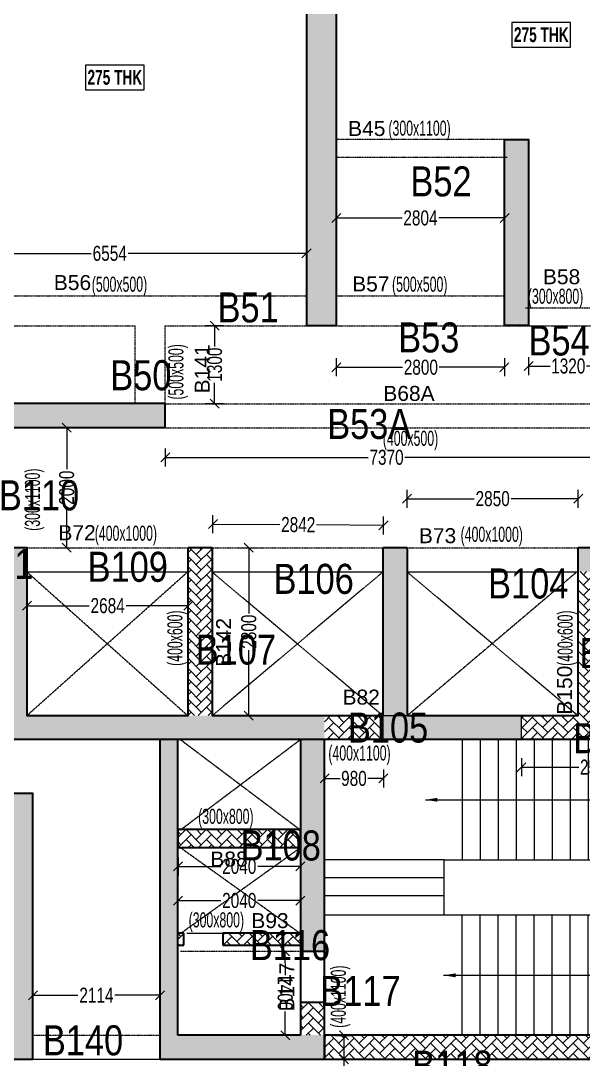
# Model space of a CAD drawing. Header units: millimetres. Extents: x 1 to 75736, y 43 to 63537.
# Drawn here: x 19657 to 29025, y 14550 to 31854 of the extents above; entities that cross this region are included whole.
import ezdxf
from ezdxf.enums import TextEntityAlignment as Align

# ---------------------------------------------------------------- set-up
doc = ezdxf.new("R2010")
doc.units = ezdxf.units.MM
doc.linetypes.add('HIDDEN', pattern=[0.375, 0.25, -0.125])
for name, color, linetype, lineweight in [('A-ANNO-DIMS', 8, 'Continuous', 15), ('A-DETL-MISC', 35, 'Continuous', 15), ('A-FLOR-IDEN', 11, 'Continuous', 9), ('A-HIDD-ABVE', 8, 'HIDDEN', 20), ('S-BEAM', 7, 'Continuous', 18), ('S-BEAM-IDEN', 2, 'Continuous', 9), ('S-COL HATCH', 9, 'Continuous', 0), ('S-COLS', 5, 'Continuous', 35)]:
    doc.layers.add(name, color=color, linetype=linetype, lineweight=lineweight)
for name, color, linetype in [('Abhinav working', 6, 'Continuous'), ('Beam Nos', 7, 'Continuous'), ('changes', 7, 'Continuous'), ('S-CUTOUT', 1, 'Continuous')]:
    doc.layers.add(name, color=color, linetype=linetype)
doc.styles.add('Dim.s & Anno.(Misc.)', font='ARIALN.TTF')
doc.styles.add('SC-BBS1', font='SansSerif')
doc.styles.add('SOBHA', font='swisscl.ttf')
doc.styles.add('Swis721 LtCn BT', font='swisscl.ttf', dxfattribs={"width": 0.9, "height": 233.355162})
doc.styles.add('Swis721 LtCn BT_B', font='', dxfattribs={"width": 0.9, "height": 246.918336})
doc.styles.get('Swis721 LtCn BT_B').set_extended_font_data('Swis721 LtCn BT', bold=True)
doc.dimstyles.new('A-GFC-100', dxfattribs={"dimscale": 100, "dimtxt": 1.75, "dimasz": 1.5, "dimexe": 1.5, "dimexo": 0, "dimgap": 1, "dimtad": 1, "dimdsep": 46, "dimtxsty": 'Dim.s & Anno.(Misc.)', "dimblk": 'ARCHTICK', "dimcen": 0, "dimdle": 1.5, "dimclrd": 256, "dimclre": 8, "dimclrt": 6, "dimazin": 2, "dimtfac": 1, "dimtix": 1, "dimtmove": 2, "dimatfit": 3, "dimfxl": 1, "dimtolj": 1, "dimlwd": -1, "dimlwe": 9, "dimarcsym": 0})
doc.dimstyles.new('S-100', dxfattribs={"dimscale": 100, "dimtxt": 2.5, "dimasz": 1.5, "dimexe": 1.5, "dimexo": 1.5, "dimgap": 0.1, "dimtad": 0, "dimdec": 0, "dimrnd": 0.0005, "dimzin": 0, "dimdsep": 46, "dimtxsty": 'SOBHA', "dimblk": 'OBLIQUE', "dimcen": 0.09, "dimclrd": 8, "dimclre": 8, "dimclrt": 6, "dimadec": 0, "dimazin": 0, "dimtfac": 1, "dimtdec": 0, "dimtofl": 0, "dimtmove": 0, "dimatfit": 3, "dimfxl": 1.5, "dimfxlon": 1, "dimtolj": 1, "dimtzin": 0, "dimlwd": -1, "dimlwe": -1, "dimarcsym": 0})
pattern_1 = [(45, (-31802317.5, 20729084.55), (0, 169.7056275), [360, -120]), (135, (-31802232.65, 20729169.4), (1e-14, 169.7056275), [360, -120])]

# ---------------------------------------------------------------- blocks, each defined once
blk = doc.blocks.new('_ARCHTICK')
at = {"color": 0, "linetype": 'ByBlock', "const_width": 0.15}
blk.add_lwpolyline([(-0.5, -0.5), (0.5, 0.5)], dxfattribs=at)
blk = doc.blocks.new('A$C89844c14')
at = {"layer": 'S-COL HATCH', "transparency": 33554687}
h = blk.add_hatch(dxfattribs=at)
h.set_pattern_fill('ANSI31', color=256, scale=500)
h.set_pattern_definition([(45, (-31243118.95, 21573255.045), (-44.19417382, 44.19417382), [])])
edge = h.paths.add_edge_path()
edge.add_line((-12641, -10574), (46763, -10574))
edge.add_line((46763, -10574), (50159, -10424))
edge.add_line((50159, -10424), (50159, 18363))
edge.add_arc((65987, 101152), 84288, 235.33184, 259.17631, ccw=False)
edge.add_arc((-8443, 269), 41200, 49.9962, 101.0852)
edge.add_line((-16364, 40700), (-15224, 21151))
edge.add_line((-15224, 21151), (-12641, 21151))
edge.add_line((-12641, 21151), (-12641, -10574))
edge = h.paths.add_edge_path(flags=16)
edge.add_line((-12291, -10224), (46756, -10224))
edge.add_line((46756, -10224), (49809, -10089))
edge.add_line((49809, -10089), (49809, 18075))
edge.add_arc((65987, 101152), 84638, 235.32076, 258.98032, ccw=False)
edge.add_arc((-8443, 269), 40850, 49.9733, 100.6568)
edge.add_line((-15997, 40415), (-14893, 21501))
edge.add_line((-14893, 21501), (-12291, 21501))
edge.add_line((-12291, 21501), (-12291, -10224))
blk = doc.blocks.new('A$C0bd9de3c')
at = {"layer": 'S-COL HATCH', "transparency": 33554687}
h = blk.add_hatch(color=256, dxfattribs=at)
h.dxf.hatch_style = 1
h.paths.add_polyline_path([(-2446, 5200), (-2446, 4800), (2304, 4800), (2304, 5200)])
h.paths.add_polyline_path([(-2446, 5200), (-1896, 5200), (-1896, 16200), (-2446, 16200)])
h = blk.add_hatch(color=256, dxfattribs=at)
h.dxf.hatch_style = 1
h.paths.add_polyline_path([(4654, 6500), (5154, 6500), (5154, 16200), (4654, 16200)])
h = blk.add_hatch(color=256, dxfattribs=at)
h.dxf.hatch_style = 1
h.paths.add_polyline_path([(8354, 9600), (7954, 9600), (7954, 6500), (8354, 6500)])
h = blk.add_hatch(color=256, dxfattribs=at)
h.dxf.hatch_style = 1
h.paths.add_polyline_path([(4954, -400), (4954, 0), (0, 0), (0, 2800), (-400, 2800), (-400, -400)])
at = {"layer": 'S-COL HATCH'}
h = blk.add_hatch(dxfattribs=at)
h.set_pattern_fill('AR-HBONE', color=256, scale=30)
h.set_pattern_definition(pattern_1)
h.paths.add_polyline_path([(2684, 0), (3084, 0), (3084, 2800), (2684, 2800)])
at = {"layer": 'S-COL HATCH', "transparency": 33554687}
h = blk.add_hatch(color=256, dxfattribs=at)
h.dxf.hatch_style = 1
h.paths.add_polyline_path([(5934, 2800), (6334, 2800), (6334, 0), (5934, 0)])
h = blk.add_hatch(color=256, dxfattribs=at)
h.dxf.hatch_style = 1
h.paths.add_polyline_path([(9184, 2800), (12954, 2800), (12954, 2400), (9184, 2400)])
at = {"layer": 'S-COL HATCH'}
h = blk.add_hatch(dxfattribs=at)
h.set_pattern_fill('AR-HBONE', color=256, scale=30)
h.set_pattern_definition(pattern_1)
h.paths.add_polyline_path([(10454, 2400), (10754, 2400), (10754, 1300), (12554, 1300), (12554, 1625), (12854, 1625), (12854, 922), (12554, 922), (12554, 1000), (10754, 1000), (10754, -100), (12554, -100), (12554, -23), (12854, -23), (12854, -400), (8234, -400), (8234, 0), (10454, 0)])
h = blk.add_hatch(dxfattribs=at)
h.set_pattern_fill('AR-HBONE', color=256, scale=30)
h.set_pattern_definition(pattern_1)
h.paths.add_polyline_path([(9184, 0), (9584, 0), (9584, 2400), (9184, 2400)])
h = blk.add_hatch(dxfattribs=at)
h.set_pattern_fill('AR-HBONE', color=256, scale=30)
h.set_pattern_definition(pattern_1)
h.paths.add_polyline_path([(5934, 0), (4954, 0), (4954, -400), (5934, -400)])
at = {"layer": 'S-COL HATCH', "transparency": 33554687}
h = blk.add_hatch(color=256, dxfattribs=at)
h.dxf.hatch_style = 1
h.paths.add_polyline_path([(5934, 0), (8234, 0), (8234, -400), (5934, -400)])
h = blk.add_hatch(color=256, dxfattribs=at)
h.dxf.hatch_style = 1
h.paths.add_polyline_path([(2514, -400), (2214, -400), (2214, -5725), (2514, -5725), (4954, -5725), (4954, -5325), (2514, -5325), (2514, -3625), (2514, -3625), (2514, -3625)])
h = blk.add_hatch(color=256, dxfattribs=at)
h.dxf.hatch_style = 1
h.paths.add_polyline_path([(4954, -400), (4554, -400), (4554, -400), (4554, -1900), (4554, -1900), (4554, -2200), (4554, -3925), (4954, -3925)])
h = blk.add_hatch(color=256, dxfattribs=at)
h.dxf.hatch_style = 1
h.paths.add_polyline_path([(100, -1300), (-3304, -1300), (-3304, -1700), (-300, -1700), (-300, -5725), (100, -5725)])
at = {"layer": 'S-COL HATCH'}
h = blk.add_hatch(dxfattribs=at)
h.set_pattern_fill('AR-HBONE', color=256, scale=30)
h.set_pattern_definition(pattern_1)
h.paths.add_polyline_path([(2514, -1900), (2514, -2200), (4554, -2200), (4554, -1900)])
h = blk.add_hatch(dxfattribs=at)
h.set_pattern_fill('AR-HBONE', color=256, scale=30)
h.set_pattern_definition(pattern_1)
h.paths.add_polyline_path([(2614, -3625), (2514, -3625), (2514, -3825), (2614, -3825)])
h = blk.add_hatch(dxfattribs=at)
h.set_pattern_fill('AR-HBONE', color=256, scale=30)
h.set_pattern_definition(pattern_1)
h.paths.add_polyline_path([(3264, -3625), (3264, -3825), (4554, -3825), (4554, -3625)])
h = blk.add_hatch(dxfattribs=at)
h.set_pattern_fill('AR-HBONE', color=256, scale=30)
h.set_pattern_definition(pattern_1)
h.paths.add_polyline_path([(4954, -4775), (4554, -4775), (4554, -5325), (4954, -5325)])
h = blk.add_hatch(dxfattribs=at)
h.set_pattern_fill('AR-HBONE', color=256, scale=30)
h.set_pattern_definition(pattern_1)
h.paths.add_polyline_path([(4954, -5325), (12554, -5325), (12554, -5725), (4954, -5725)])
at = {"layer": 'changes'}
blk.add_lwpolyline([(5934, 0), (8234, 0), (8234, -400), (5934, -400)], close=True, dxfattribs=at)
at = {"layer": 'S-COLS'}
for p, q in [((4554, -3925), (4954, -3925)), ((4554, -4775), (4954, -4775)), ((-300, -5725), (100, -5725))]:
    blk.add_line(p, q, dxfattribs=at)
at = {"layer": 'S-COLS', "elevation": 0}
for points in [[(4654, 6500), (5154, 6500), (5154, 16200), (4654, 16200)], [(7954, 9600), (8354, 9600), (8354, 6500), (7954, 6500)], [(2304, 5200), (-2446, 5200), (-2446, 4800), (2304, 4800)]]:
    blk.add_lwpolyline(points, close=True, dxfattribs=at)
at = {"layer": 'S-COLS'}
for points in [[(9184, 2800), (12954, 2800)], [(10754, -400), (-400, -400)], [(-400, 2800), (0, 2800), (0, 0), (2684, 0), (2684, 2800)], [(2684, 2800), (3084, 2800)], [(3084, 2800), (3084, 0), (5934, 0), (5934, 2800)], [(5934, 2800), (6334, 2800)], [(6334, 2800), (6334, 0), (9184, 0), (9184, 2800)], [(2214, -400), (2214, -5725), (2514, -5725)], [(2514, -5325), (2514, -400)], [(4554, -400), (4554, -5325)], [(4554, -5725), (4954, -5725), (4954, -400)], [(100, -5725), (100, -1300), (-3304, -1300)], [(2614, -3625), (2514, -3625)], [(2614, -3825), (2614, -3625)], [(3264, -3625), (3264, -3825)], [(4554, -3625), (3264, -3625)], [(2514, -3825), (2614, -3825)], [(3264, -3825), (4554, -3825)], [(4554, -5325), (2514, -5325)], [(12554, -5325), (4954, -5325), (4954, -5725), (15254, -5725)], [(2514, -5725), (4554, -5725)]]:
    blk.add_lwpolyline(points, dxfattribs=at)
blk.add_lwpolyline([(4554, -1900), (2514, -1900), (2514, -2200), (4554, -2200)], close=True, dxfattribs=at)
blk = doc.blocks.new('_OBLIQUE')
at = {"color": 0, "linetype": 'ByBlock'}
blk.add_line((-0.5, -0.5), (0.5, 0.5), dxfattribs=at)
blk = doc.blocks.new('*D256')
at = {"layer": 'changes', "color": 8, "transparency": 16777216}
for p, q in [((22735, 26774), (23035, 26774)), ((22885, 26774), (22885, 26427)), ((22885, 25474), (22885, 25820)), ((22735, 25474), (23035, 25474))]:
    blk.add_line(p, q, dxfattribs=at)
at = {"layer": 'Defpoints', "color": 0, "transparency": 16777216}
for p in [(21562, 26774), (21562, 25474), (22885, 25474)]:
    blk.add_point(p, dxfattribs=at)
at = {"layer": 'changes', "color": 8, "transparency": 16777216, "xscale": 150, "yscale": 150, "zscale": 150}
for p, rotation in [((22885, 26774), 90), ((22885, 25474), 270)]:
    blk.add_blockref('_OBLIQUE', p, dxfattribs=dict(at, rotation=rotation))
at = {"layer": 'changes', "color": 6, "transparency": 16777216, "insert": (22885, 26124), "char_height": 250, "attachment_point": 5, "rotation": 90, "style": 'SOBHA'}
blk.add_mtext('\\A1;1300', dxfattribs=at)
blk = doc.blocks.new('*D257')
at = {"layer": 'changes', "color": 8, "transparency": 16777216}
for p, q in [((17862, 27828), (17862, 28128)), ((24416, 27828), (24416, 28128)), ((17862, 27978), (20831, 27978)), ((24416, 27978), (21448, 27978))]:
    blk.add_line(p, q, dxfattribs=at)
at = {"layer": 'Defpoints', "color": 0, "transparency": 16777216}
for p in [(24416, 27978), (17862, 26774), (24416, 26774)]:
    blk.add_point(p, dxfattribs=at)
at = {"layer": 'changes', "color": 8, "transparency": 16777216, "xscale": 150, "yscale": 150, "zscale": 150}
for p, rotation in [((17862, 27978), 180.0000824434961), ((24416, 27978), 8.2443496093e-05)]:
    blk.add_blockref('_OBLIQUE', p, dxfattribs=dict(at, rotation=rotation))
at = {"layer": 'changes', "color": 6, "transparency": 16777216, "insert": (21139, 27978), "char_height": 250, "attachment_point": 5, "rotation": 0.0001, "style": 'SOBHA'}
blk.add_mtext('\\A1;6554', dxfattribs=at)
blk = doc.blocks.new('*D258')
at = {"layer": 'changes', "color": 8, "transparency": 16777216}
for p, q in [((24912, 28718), (24912, 28418)), ((24912, 28568), (26007, 28568)), ((27716, 28568), (26622, 28568)), ((27716, 28718), (27716, 28418))]:
    blk.add_line(p, q, dxfattribs=at)
at = {"layer": 'Defpoints', "color": 0, "transparency": 16777216}
for p in [(24912, 29374), (27716, 29374), (24912, 28568)]:
    blk.add_point(p, dxfattribs=at)
at = {"layer": 'changes', "color": 8, "transparency": 16777216, "xscale": 150, "yscale": 150, "zscale": 150, "rotation": 180}
blk.add_blockref('_OBLIQUE', (24912, 28568), dxfattribs=at)
at = {"layer": 'changes', "color": 8, "transparency": 16777216, "xscale": 150, "yscale": 150, "zscale": 150}
blk.add_blockref('_OBLIQUE', (27716, 28568), dxfattribs=at)
at = {"layer": 'changes', "color": 6, "transparency": 16777216, "insert": (26314, 28568), "char_height": 250, "attachment_point": 5, "style": 'SOBHA'}
blk.add_mtext('\\A1;2804', dxfattribs=at)
blk = doc.blocks.new('*D259')
at = {"layer": 'changes', "color": 8, "transparency": 16777216}
for p, q in [((24912, 26230), (24912, 25930)), ((27712, 26230), (27712, 25930)), ((24912, 26080), (26014, 26080)), ((27712, 26080), (26627, 26080))]:
    blk.add_line(p, q, dxfattribs=at)
at = {"layer": 'Defpoints', "color": 0, "transparency": 16777216}
for p in [(24912, 27274), (27712, 27274), (27712, 26080)]:
    blk.add_point(p, dxfattribs=at)
at = {"layer": 'changes', "color": 8, "transparency": 16777216, "xscale": 150, "yscale": 150, "zscale": 150, "rotation": 180}
blk.add_blockref('_OBLIQUE', (24912, 26080), dxfattribs=at)
at = {"layer": 'changes', "color": 8, "transparency": 16777216, "xscale": 150, "yscale": 150, "zscale": 150}
blk.add_blockref('_OBLIQUE', (27712, 26080), dxfattribs=at)
at = {"layer": 'changes', "color": 6, "transparency": 16777216, "insert": (26321, 26080), "char_height": 250, "attachment_point": 5, "style": 'SOBHA'}
blk.add_mtext('\\A1;2800', dxfattribs=at)
blk = doc.blocks.new('*D260')
at = {"layer": 'changes', "color": 8, "transparency": 16777216}
for p, q in [((28116, 26250), (28116, 25950)), ((29436, 26250), (29436, 25950)), ((28116, 26100), (28472, 26100)), ((29436, 26100), (29080, 26100))]:
    blk.add_line(p, q, dxfattribs=at)
at = {"layer": 'Defpoints', "color": 0, "transparency": 16777216}
for p in [(28116, 26774), (29436, 26774), (29436, 26100)]:
    blk.add_point(p, dxfattribs=at)
at = {"layer": 'changes', "color": 8, "transparency": 16777216, "xscale": 150, "yscale": 150, "zscale": 150}
for p, rotation in [((28116, 26100), 179.9996264433558), ((29436, 26100), 359.9996264433559)]:
    blk.add_blockref('_OBLIQUE', p, dxfattribs=dict(at, rotation=rotation))
at = {"layer": 'changes', "color": 6, "transparency": 16777216, "insert": (28776, 26100), "char_height": 250, "attachment_point": 5, "rotation": 359.9996, "style": 'SOBHA'}
blk.add_mtext('\\A1;1320', dxfattribs=at)
blk = doc.blocks.new('*D312')
at = {"layer": 'changes', "color": 8, "transparency": 16777216}
for p, q in [((27996, 19566), (27996, 19266)), ((30516, 19566), (30516, 19266)), ((27996, 19416), (28950, 19416)), ((30516, 19416), (29563, 19416))]:
    blk.add_line(p, q, dxfattribs=at)
at = {"layer": 'Defpoints', "color": 0, "transparency": 16777216}
for p in [(27996, 19874), (30516, 19874), (30516, 19416)]:
    blk.add_point(p, dxfattribs=at)
at = {"layer": 'changes', "color": 8, "transparency": 16777216, "xscale": 150, "yscale": 150, "zscale": 150, "rotation": 180}
blk.add_blockref('_OBLIQUE', (27996, 19416), dxfattribs=at)
at = {"layer": 'changes', "color": 8, "transparency": 16777216, "xscale": 150, "yscale": 150, "zscale": 150}
blk.add_blockref('_OBLIQUE', (30516, 19416), dxfattribs=at)
at = {"layer": 'changes', "color": 6, "transparency": 16777216, "insert": (29256, 19416), "char_height": 250, "attachment_point": 5, "style": 'SOBHA'}
blk.add_mtext('\\A1;2520', dxfattribs=at)
blk = doc.blocks.new('*D315')
at = {"layer": 'changes', "color": 8, "transparency": 16777216}
for p, q in [((26092, 23740), (26092, 24040)), ((26092, 23890), (27211, 23890)), ((28942, 23890), (27824, 23890)), ((28942, 23740), (28942, 24040))]:
    blk.add_line(p, q, dxfattribs=at)
at = {"layer": 'Defpoints', "color": 0, "transparency": 16777216}
for p in [(28942, 23890), (26092, 23074), (28942, 23074)]:
    blk.add_point(p, dxfattribs=at)
at = {"layer": 'changes', "color": 8, "transparency": 16777216, "xscale": 150, "yscale": 150, "zscale": 150, "rotation": 180}
blk.add_blockref('_OBLIQUE', (26092, 23890), dxfattribs=at)
at = {"layer": 'changes', "color": 8, "transparency": 16777216, "xscale": 150, "yscale": 150, "zscale": 150}
blk.add_blockref('_OBLIQUE', (28942, 23890), dxfattribs=at)
at = {"layer": 'changes', "color": 6, "transparency": 16777216, "insert": (27517, 23890), "char_height": 250, "attachment_point": 5, "style": 'SOBHA'}
blk.add_mtext('\\A1;2850', dxfattribs=at)
blk = doc.blocks.new('*D316')
at = {"layer": 'changes', "color": 8, "transparency": 16777216}
for p, q in [((24716, 19378), (24716, 19078)), ((24716, 19228), (24977, 19228)), ((25696, 19228), (25435, 19228)), ((25696, 19378), (25696, 19078))]:
    blk.add_line(p, q, dxfattribs=at)
at = {"layer": 'Defpoints', "color": 0, "transparency": 16777216}
for p in [(24716, 19874), (25696, 19874), (25696, 19228)]:
    blk.add_point(p, dxfattribs=at)
at = {"layer": 'changes', "color": 8, "transparency": 16777216, "xscale": 150, "yscale": 150, "zscale": 150, "rotation": 180}
blk.add_blockref('_OBLIQUE', (24716, 19228), dxfattribs=at)
at = {"layer": 'changes', "color": 8, "transparency": 16777216, "xscale": 150, "yscale": 150, "zscale": 150}
blk.add_blockref('_OBLIQUE', (25696, 19228), dxfattribs=at)
at = {"layer": 'changes', "color": 6, "transparency": 16777216, "insert": (25206, 19228), "char_height": 250, "attachment_point": 5, "style": 'SOBHA'}
blk.add_mtext('\\A1;980', dxfattribs=at)
blk = doc.blocks.new('*D317')
at = {"layer": 'changes', "color": 8, "transparency": 16777216}
for p, q in [((22856, 23318), (22858, 23618)), ((25698, 23296), (25700, 23596)), ((22857, 23468), (23972, 23459)), ((25699, 23446), (24584, 23455))]:
    blk.add_line(p, q, dxfattribs=at)
at = {"layer": 'Defpoints', "color": 0, "transparency": 16777216}
for p in [(25699, 23446), (22855, 23095), (25696, 23074)]:
    blk.add_point(p, dxfattribs=at)
at = {"layer": 'changes', "color": 8, "transparency": 16777216, "xscale": 150, "yscale": 150, "zscale": 150}
for p, rotation in [((22857, 23468), 179.5689076832022), ((25699, 23446), 359.5689076832022)]:
    blk.add_blockref('_OBLIQUE', p, dxfattribs=dict(at, rotation=rotation))
at = {"layer": 'changes', "color": 6, "transparency": 16777216, "insert": (24278, 23457), "char_height": 250, "attachment_point": 5, "rotation": 359.5689, "style": 'SOBHA'}
blk.add_mtext('\\A1;2842', dxfattribs=at)
blk = doc.blocks.new('*D318')
at = {"layer": 'changes', "color": 8, "transparency": 16777216}
for p, q in [((23305, 23074), (23605, 23074)), ((23455, 23074), (23455, 21980)), ((23455, 20274), (23455, 21367)), ((23305, 20274), (23605, 20274))]:
    blk.add_line(p, q, dxfattribs=at)
at = {"layer": 'Defpoints', "color": 0, "transparency": 16777216}
for p in [(22842, 23074), (22842, 20274), (23455, 20274)]:
    blk.add_point(p, dxfattribs=at)
at = {"layer": 'changes', "color": 8, "transparency": 16777216, "xscale": 150, "yscale": 150, "zscale": 150}
for p, rotation in [((23455, 23074), 90), ((23455, 20274), 270)]:
    blk.add_blockref('_OBLIQUE', p, dxfattribs=dict(at, rotation=rotation))
at = {"layer": 'changes', "color": 6, "transparency": 16777216, "insert": (23455, 21674), "char_height": 250, "attachment_point": 5, "rotation": 90, "style": 'SOBHA'}
blk.add_mtext('\\A1;2800', dxfattribs=at)
blk = doc.blocks.new('*D319')
at = {"layer": 'changes', "color": 8, "transparency": 16777216}
for p, q in [((19762, 22257), (19762, 21957)), ((22446, 22257), (22446, 21957)), ((19762, 22107), (20796, 22107)), ((22446, 22107), (21412, 22107))]:
    blk.add_line(p, q, dxfattribs=at)
at = {"layer": 'Defpoints', "color": 0, "transparency": 16777216}
for p in [(19762, 23074), (22446, 23074), (22446, 22107)]:
    blk.add_point(p, dxfattribs=at)
at = {"layer": 'changes', "color": 8, "transparency": 16777216, "xscale": 150, "yscale": 150, "zscale": 150, "rotation": 180}
blk.add_blockref('_OBLIQUE', (19762, 22107), dxfattribs=at)
at = {"layer": 'changes', "color": 8, "transparency": 16777216, "xscale": 150, "yscale": 150, "zscale": 150}
blk.add_blockref('_OBLIQUE', (22446, 22107), dxfattribs=at)
at = {"layer": 'changes', "color": 6, "transparency": 16777216, "insert": (21104, 22107), "char_height": 250, "attachment_point": 5, "style": 'SOBHA'}
blk.add_mtext('\\A1;2684', dxfattribs=at)
blk = doc.blocks.new('*D320')
at = {"layer": 'changes', "color": 8, "transparency": 16777216}
for p, q in [((22276, 17912), (22276, 17612)), ((24316, 17912), (24316, 17612)), ((22276, 17762), (22990, 17762)), ((24316, 17762), (23603, 17762))]:
    blk.add_line(p, q, dxfattribs=at)
at = {"layer": 'Defpoints', "color": 0, "transparency": 16777216}
for p in [(22276, 18074), (24316, 18074), (24316, 17762)]:
    blk.add_point(p, dxfattribs=at)
at = {"layer": 'changes', "color": 8, "transparency": 16777216, "xscale": 150, "yscale": 150, "zscale": 150, "rotation": 180}
blk.add_blockref('_OBLIQUE', (22276, 17762), dxfattribs=at)
at = {"layer": 'changes', "color": 8, "transparency": 16777216, "xscale": 150, "yscale": 150, "zscale": 150}
blk.add_blockref('_OBLIQUE', (24316, 17762), dxfattribs=at)
at = {"layer": 'changes', "color": 6, "transparency": 16777216, "insert": (23296, 17762), "char_height": 250, "attachment_point": 5, "style": 'SOBHA'}
blk.add_mtext('\\A1;2040', dxfattribs=at)
blk = doc.blocks.new('*D321')
at = {"layer": 'changes', "color": 8, "transparency": 16777216}
for p, q in [((20272, 25074), (20572, 25074)), ((20422, 25074), (20422, 24380)), ((20422, 23074), (20422, 23767)), ((20272, 23074), (20572, 23074))]:
    blk.add_line(p, q, dxfattribs=at)
at = {"layer": 'Defpoints', "color": 0, "transparency": 16777216}
for p in [(19658, 25074), (19658, 23074), (20422, 23074)]:
    blk.add_point(p, dxfattribs=at)
at = {"layer": 'changes', "color": 8, "transparency": 16777216, "xscale": 150, "yscale": 150, "zscale": 150}
for p, rotation in [((20422, 25074), 90), ((20422, 23074), 270)]:
    blk.add_blockref('_OBLIQUE', p, dxfattribs=dict(at, rotation=rotation))
at = {"layer": 'changes', "color": 6, "transparency": 16777216, "insert": (20422, 24074), "char_height": 250, "attachment_point": 5, "rotation": 90, "style": 'SOBHA'}
blk.add_mtext('\\A1;2000', dxfattribs=at)
blk = doc.blocks.new('*D326')
at = {"layer": 'changes', "color": 8, "transparency": 16777216}
for p, q in [((22276, 17044), (22276, 17344)), ((24316, 17044), (24316, 17344)), ((22276, 17194), (22990, 17194)), ((24316, 17194), (23603, 17194))]:
    blk.add_line(p, q, dxfattribs=at)
at = {"layer": 'Defpoints', "color": 0, "transparency": 16777216}
for p in [(24316, 17194), (22276, 16648), (24316, 16648)]:
    blk.add_point(p, dxfattribs=at)
at = {"layer": 'changes', "color": 8, "transparency": 16777216, "xscale": 150, "yscale": 150, "zscale": 150, "rotation": 180}
blk.add_blockref('_OBLIQUE', (22276, 17194), dxfattribs=at)
at = {"layer": 'changes', "color": 8, "transparency": 16777216, "xscale": 150, "yscale": 150, "zscale": 150}
blk.add_blockref('_OBLIQUE', (24316, 17194), dxfattribs=at)
at = {"layer": 'changes', "color": 6, "transparency": 16777216, "insert": (23296, 17194), "char_height": 250, "attachment_point": 5, "style": 'SOBHA'}
blk.add_mtext('\\A1;2040', dxfattribs=at)
blk = doc.blocks.new('*D327')
at = {"layer": 'changes', "color": 8, "transparency": 16777216}
for p, q in [((24162, 16348), (23907, 16347)), ((24057, 16348), (24058, 15951)), ((24061, 14948), (24059, 15344)), ((24166, 14948), (23911, 14947))]:
    blk.add_line(p, q, dxfattribs=at)
at = {"layer": 'Defpoints', "color": 0, "transparency": 16777216}
for p in [(24312, 16348), (24061, 14948), (24316, 14948)]:
    blk.add_point(p, dxfattribs=at)
at = {"layer": 'changes', "color": 8, "transparency": 16777216, "xscale": 150, "yscale": 150, "zscale": 150}
for p, rotation in [((24057, 16348), 90.15803528585809), ((24061, 14948), 270.158035285858)]:
    blk.add_blockref('_OBLIQUE', p, dxfattribs=dict(at, rotation=rotation))
at = {"layer": 'changes', "color": 6, "transparency": 16777216, "insert": (24059, 15648), "char_height": 250, "attachment_point": 5, "rotation": 270.158, "style": 'SOBHA'}
blk.add_mtext('\\A1;1400', dxfattribs=at)
blk = doc.blocks.new('*D329')
at = {"layer": 'changes', "color": 8, "transparency": 16777216}
for p, q in [((24890, 14948), (25190, 14948)), ((25040, 14948), (25040, 14548)), ((24890, 14548), (25190, 14548)), ((25040, 14548), (25040, 14398))]:
    blk.add_line(p, q, dxfattribs=at)
at = {"layer": 'Defpoints', "color": 0, "transparency": 16777216}
for p in [(24716, 14948), (24716, 14548), (25040, 14548)]:
    blk.add_point(p, dxfattribs=at)
at = {"layer": 'changes', "color": 8, "transparency": 16777216, "xscale": 150, "yscale": 150, "zscale": 150}
for p, rotation in [((25040, 14948), 90), ((25040, 14548), 270)]:
    blk.add_blockref('_OBLIQUE', p, dxfattribs=dict(at, rotation=rotation))
at = {"layer": 'changes', "color": 6, "transparency": 16777216, "insert": (25040, 14168), "char_height": 250, "attachment_point": 5, "rotation": 90, "style": 'SOBHA'}
blk.add_mtext('\\A1;400', dxfattribs=at)
blk = doc.blocks.new('*D381')
at = {"layer": 'Defpoints', "color": 0, "transparency": 16777216}
for p in [(22064, 25073, 0), (29434, 25073, 0), (29434, 24579)]:
    blk.add_point(p, dxfattribs=at)
at = {"layer": 'S-BEAM-IDEN', "color": 8, "transparency": 16777216}
for p, q in [((22064, 24729), (22064, 24429)), ((22064, 24579), (25443, 24579)), ((29434, 24579), (26055, 24579)), ((29434, 24729), (29434, 24429))]:
    blk.add_line(p, q, dxfattribs=at)
at = {"layer": 'S-BEAM-IDEN', "color": 8, "transparency": 16777216, "xscale": 150, "yscale": 150, "zscale": 150, "rotation": 180}
blk.add_blockref('_OBLIQUE', (22064, 24579), dxfattribs=at)
at = {"layer": 'S-BEAM-IDEN', "color": 8, "transparency": 16777216, "xscale": 150, "yscale": 150, "zscale": 150}
blk.add_blockref('_OBLIQUE', (29434, 24579), dxfattribs=at)
at = {"layer": 'S-BEAM-IDEN', "color": 6, "transparency": 16777216, "insert": (25749, 24579), "char_height": 250, "attachment_point": 5, "style": 'SOBHA'}
blk.add_mtext('\\A1;7370', dxfattribs=at)
blk = doc.blocks.new('*D387')
at = {"layer": 'Defpoints', "color": 0, "transparency": 16777216}
for p in [(21974, 15617), (19859, 14952, 0), (21974, 14952, 0)]:
    blk.add_point(p, dxfattribs=at)
at = {"layer": 'S-BEAM-IDEN', "color": 8, "transparency": 16777216}
for p, q in [((19859, 15467), (19859, 15767)), ((21974, 15467), (21974, 15767)), ((19859, 15617), (20609, 15617)), ((21974, 15617), (21224, 15617))]:
    blk.add_line(p, q, dxfattribs=at)
at = {"layer": 'S-BEAM-IDEN', "color": 8, "transparency": 16777216, "xscale": 150, "yscale": 150, "zscale": 150}
for p, rotation in [((19859, 15617), 180.0002729926859), ((21974, 15617), 0.0002729926859945)]:
    blk.add_blockref('_OBLIQUE', p, dxfattribs=dict(at, rotation=rotation))
at = {"layer": 'S-BEAM-IDEN', "color": 6, "transparency": 16777216, "insert": (20917, 15617), "char_height": 250, "attachment_point": 5, "rotation": 0.0003, "style": 'SOBHA'}
blk.add_mtext('\\A1;2114', dxfattribs=at)
blk = doc.blocks.new('A$C40398dd4')
at = {"layer": 'A-ANNO-DIMS', "ltscale": 500, "elevation": 0}
blk.add_lwpolyline([(5810, 1000), (6600, 1000), (6600, 1565)], dxfattribs=at)
at = {"layer": 'A-DETL-MISC'}
for p, q in [((2300, 4925), (2300, 2925)), ((2600, 4925), (2600, 2925)), ((2900, 4925), (2900, 2925)), ((3200, 4925), (3200, 2925)), ((3500, 4925), (3500, 2925)), ((3800, 4925), (3800, 2925)), ((4100, 4925), (4100, 2925)), ((4400, 4925), (4400, 2925)), ((4700, 4925), (4700, 2925)), ((5000, 4925), (5000, 2925)), ((5300, 4925), (5300, 2925)), ((2300, 0), (2300, 2000)), ((2600, 0), (2600, 2000)), ((2900, 0), (2900, 2000)), ((3200, 0), (3200, 2000)), ((3500, 0), (3500, 2000)), ((3800, 0), (3800, 2000)), ((4100, 0), (4100, 2000)), ((4400, 0), (4400, 2000)), ((4700, 0), (4700, 2000)), ((5000, 0), (5000, 2000)), ((5300, 0), (5300, 2000))]:
    blk.add_line(p, q, dxfattribs=at)
for points in [[(2000, 2925), (0, 2925)], [(5600, 2925), (7600, 2925)], [(2000, 2625), (0, 2625)], [(5600, 2625), (7600, 2625)], [(2000, 2325), (0, 2325)], [(5600, 2325), (7600, 2325)]]:
    blk.add_lwpolyline(points, dxfattribs=at)
blk.add_lwpolyline([(5600, 2925), (5600, 2000), (2000, 2000), (2000, 2925)], close=True, dxfattribs=at)
at = {"layer": 'A-DETL-MISC', "elevation": 0}
for points in [[(2000, 2000), (0, 2000)], [(5600, 2000), (7600, 2000)]]:
    blk.add_lwpolyline(points, dxfattribs=at)
at = {"layer": 'A-ANNO-DIMS', "ltscale": 500}
for points in [[(1688, 3925), (5510, 3925)], [(6600, 1565), (6600, 3126)], [(1988, 1000), (5810, 1000)]]:
    blk.add_leader(points, dimstyle='A-GFC-100', override={"dimasz": 2, "dimtad": 0, "dimfxl": 0.18, "dimarcsym": 1}, dxfattribs=at)

msp = doc.modelspace()

# ---------------------------------------------------------------- linework, layer by layer
at = {"layer": 'A-FLOR-IDEN', "color": 8, "flags": 128}
for points in [[(27837.8, 31823.6), (27837.8, 31411.8), (28815.3, 31411.8), (28815.3, 31823.6)], [(20734.8, 31113.6), (20734.8, 30701.8), (21712.3, 30701.8), (21712.3, 31113.6)]]:
    msp.add_lwpolyline(points, close=True, dxfattribs=at)
at = {"layer": 'A-HIDD-ABVE', "linetype": 'HIDDEN'}
for p, q in [((19755.6, 22673.3), (22440, 20273.3)), ((19755.6, 20273.3), (22440, 22673.3)), ((22840, 22673.3), (25690, 20273.3)), ((22840, 20273.3), (25690, 22673.3)), ((26090, 22673.3), (28940, 20273.3)), ((26090, 20273.3), (28920, 22673.3)), ((22320, 19873.3), (24310, 18373.3)), ((22320, 18373.3), (24310, 19873.3)), ((22320, 18073.3), (24310, 16648.1)), ((22320, 16648.1), (24310, 18073.3))]:
    msp.add_line(p, q, dxfattribs=at)
at = {"layer": 'S-BEAM', "linetype": 'HIDDEN'}
for p, q in [((27760, 29873.3, 0), (24910, 29873.3, 0)), ((27760, 29573.3, 0), (24910, 29573.3, 0)), ((17860, 27273.3), (24409.9, 27273.3)), ((24910, 27273.3, 0), (27710, 27273.3, 0)), ((28060, 27073.3), (29512.4, 27073.3)), ((17860, 26773.3), (21560, 26773.3)), ((21560, 25473.3, 0), (21560, 26773.3, 0)), ((22060, 26773.3), (29730, 26773.3)), ((22060, 25473.3, 0), (22060, 26773.3, 0)), ((22063.8, 25473.3, 0), (29433.8, 25473.3, 0)), ((22063.8, 25073.3, 0), (29433.8, 25073.3, 0)), ((19755.6, 23073.3), (22440, 23073.3)), ((22840, 23073.3), (25690, 23073.3)), ((26090, 23073.3), (28940, 23073.3)), ((22320, 16348.1), (24310, 16348.1)), ((19859.5, 14951.5, 0), (21973.9, 14951.5, 0))]:
    msp.add_line(p, q, dxfattribs=at)
at = {"layer": 'S-BEAM'}
for p, q in [((19755.6, 22673.3), (22440, 22673.3)), ((22840, 22673.3), (25690, 22673.3)), ((26090, 22673.3), (28920, 22673.3)), ((22420, 16648.1), (23070, 16648.1)), ((19859.5, 14551.5, 0), (21973.9, 14551.5, 0))]:
    msp.add_line(p, q, dxfattribs=at)

# ---------------------------------------------------------------- block references
at = {"layer": 'S-BEAM-IDEN'}
msp.add_blockref('A$C40398dd4', (24710, 14948.1), dxfattribs=at)
at = {"layer": 'S-COL HATCH', "color": 4}
msp.add_blockref('A$C89844c14', (19755.6, 20273.3), dxfattribs=at)
at = {"layer": 'S-CUTOUT'}
msp.add_blockref('A$C0bd9de3c', (19759.5, 20276.7, 0), dxfattribs=at)

# ---------------------------------------------------------------- texts
at = {"layer": 'A-FLOR-IDEN', "color": 1, "char_height": 246.92, "width": 1155, "attachment_point": 2, "line_spacing_factor": 0.964267, "style": 'Swis721 LtCn BT_B'}
for insert in [(28326.6, 31745.6), (21223.6, 31035.6)]:
    msp.add_mtext('275 THK', dxfattribs=dict(at, insert=insert))
at = {"layer": 'Abhinav working', "char_height": 500, "attachment_point": 1, "style": 'Dim.s & Anno.(Misc.)'}
for s, insert in [('B52', (26146.4, 29427.9, 0)), ('B51', (22934.7, 27327.9, 0)), ('B53', (25943.2, 26827.9, 0)), ('B54', (28113.8, 26776.7, 0)), ('B50', (21147.3, 26197.9, 0)), ('B53A', (24760.4, 25386.2, 0)), ('B110', (19291.7, 24197.6, 0)), ('B111', (18530.4, 23051.3, 0)), ('B109', (20770.1, 23005.8, 0)), ('B106', (23866.6, 22804.4, 0)), ('B104', (27441, 22727.9, 0)), ('B107', (22570.7, 21625.9, 0)), ('B103', (28962.7, 21567.7, 0)), ('B105', (25106.1, 20326.7, 0)), ('B101', (28858, 20149.6, 0)), ('B108', (23317.6, 18361.7, 0)), ('B116', (23472, 16701.5, 0)), ('B117', (24646, 15938.7, 0)), ('B140', (20025.1, 15114.9, 0)), ('B118', (26177.1, 14693.6, 0))]:
    msp.add_mtext_dynamic_manual_height_columns(s, width=21149.247, gutter_width=5423.5, heights=[0], dxfattribs=dict(at, insert=insert))
at = {"layer": 'Beam Nos', "color": 3, "style": 'SC-BBS1'}
for s, p in [('B45', (25419.8, 29859.5)), ('B58', (28664.5, 27389.3)), ('B56', (20517.8, 27292.3)), ('B57', (25487.2, 27269.2, 0)), ('B68A', (26122.6, 25444.9)), ('B72', (20594.5, 23124.1)), ('B73', (26598.8, 23074.1)), ('B82', (25327, 20383.9)), ('B88', (23124.8, 17685.2)), ('B93', (23807.7, 16659.4, 0))]:
    msp.add_text(s, height=250, dxfattribs=at).set_placement(p, align=Align.BOTTOM_CENTER)
for s, p in [('B141', (22879.1, 26053.6)), ('B142', (23235.5, 21495.9)), ('B150', (28914.5, 20700.7)), ('B147', (24288.6, 15752.4, 0))]:
    msp.add_text(s, height=250, rotation=90, dxfattribs=at).set_placement(p, align=Align.BOTTOM_CENTER)
at = {"layer": 'S-BEAM-IDEN', "style": 'Swis721 LtCn BT', "width": 0.8}
for s, rotation, p in [('(300x1100)', 360, (25780.4, 29940)), ('(500x500)', 360, (20839.3, 27340)), ('(500x500)', 360, (25840.7, 27340)), ('(300x800)', 360, (28103.5, 27140)), ('(500x500)', 90, (22365.2, 25541.9)), ('(300x1100)', 90, (19976.7, 23355.8)), ('(400x1000)', 360, (20889.1, 23190.5)), ('(400x1000)', 360, (26983.3, 23172.7)), ('(400x600)', 90, (22348.5, 21104.7, 0)), ('(400x600)', 90, (28848.5, 21104.7, 0)), ('(400x1100)', 360, (24780.2, 19527.3)), ('(300x800)', 360, (22611.1, 18472.7, 0)), ('(300x800)', 360, (22453.1, 16747.5)), ('(400x1100)', 90, (25071.1, 15074.1, 0))]:
    msp.add_text(s, height=250, rotation=rotation, dxfattribs=at).set_placement(p)
msp.add_text('(400x500)', height=250, dxfattribs=at).set_placement((25687.2, 24772.3, 0))

# ---------------------------------------------------------------- dimensions: what is measured, and where the dimension line sits
at = {"layer": 'changes'}
for base, p1, p2, picture, middle in [((24912.3, 28567.8, 0), (27716.2, 29373.5, 0), (24912.3, 29373.5, 0), '*D258', (26314.3, 28567.8, 0)), ((28942.3, 23890.2, 0), (26092.3, 23073.5, 0), (28942.3, 23073.5, 0), '*D315', (27517.3, 23890.2, 0)), ((22446.2, 22106.9, 0), (19761.8, 23073.5, 0), (22446.2, 23073.5, 0), '*D319', (21104, 22106.9, 0)), ((24316.2, 17762.4, 0), (22276.2, 18073.5, 0), (24316.2, 18073.5, 0), '*D320', (23296.2, 17762.4, 0))]:
    dim = msp.add_linear_dim(base=base, p1=p1, p2=p2, dimstyle='S-100', dxfattribs=at)
    dim.commit()
    dim.dimension.update_dxf_attribs({"geometry": picture, "text_midpoint": middle})
for p1, p2, distance, picture, middle in [((17862.3, 26773.5, 0), (24416.2, 26773.5, 0), 1204.7, '*D257', (21139.3, 27978.3, 0)), ((28116.2, 26773.5, 0), (29436.2, 26773.5, 0), -673.3, '*D260', (28776.2, 26100.3, 0)), ((22854.6, 23094.9, 0), (25696.2, 23073.5, 0), 372.7, '*D317', (24278.2, 23456.9, 0)), ((22842.3, 23073.5, 0), (22842.3, 20273.5, 0), 612.3, '*D318', (23454.6, 21673.5, 0)), ((24716.2, 19873.5, 0), (25696.2, 19873.5, 0), -645.5, '*D316', (25206.2, 19228, 0)), ((27996.2, 19873.5, 0), (30516.2, 19873.5, 0), -457.8, '*D312', (29256.2, 19415.7, 0)), ((22276.2, 16648.3, 0), (24316.2, 16648.3, 0), 545.8, '*D326', (23296.2, 17194.1, 0)), ((24312.3, 16348.3, 0), (24316.2, 14948.3, 0), -255.7, '*D327', (24058.6, 15647.6, 0))]:
    dim = msp.add_aligned_dim(p1=p1, p2=p2, distance=distance, dimstyle='S-100', dxfattribs=at)
    dim.commit()
    dim.dimension.update_dxf_attribs({"geometry": picture, "text_midpoint": middle})
dim = msp.add_linear_dim(base=(27712.3, 26079.6, 0), p1=(24912.3, 27273.5, 0), p2=(27712.3, 27273.5, 0), dimstyle='S-100', dxfattribs=at)
dim.commit()
dim.dimension.update_dxf_attribs({"geometry": '*D259', "text_midpoint": (26320.6, 26079.6, 0), "dimtype": 160})
for base, p1, p2, picture, middle in [((22885.1, 25473.5, 0), (21562.3, 26773.5, 0), (21562.3, 25473.5, 0), '*D256', (22885.1, 26123.5, 0)), ((20422.3, 23073.5, 0), (19658, 25073.5, 0), (19658, 23073.5, 0), '*D321', (20422.3, 24073.5, 0)), ((25040.3, 14548.3, 0), (24716.2, 14948.3, 0), (24716.2, 14548.3, 0), '*D329', (25040.3, 14168.3, 0))]:
    dim = msp.add_linear_dim(base=base, p1=p1, p2=p2, angle=90, dimstyle='S-100', dxfattribs=at)
    dim.commit()
    dim.dimension.update_dxf_attribs({"geometry": picture, "text_midpoint": middle})
at = {"layer": 'S-BEAM-IDEN'}
for p1, p2, distance, picture, middle in [((22063.8, 25073.3, 0), (29433.8, 25073.3, 0), -494.1, '*D381', (25748.8, 24579.1)), ((19859.5, 14951.5, 0), (21973.9, 14951.5, 0), 665.8, '*D387', (20916.7, 15617.4))]:
    dim = msp.add_aligned_dim(p1=p1, p2=p2, distance=distance, dimstyle='S-100', dxfattribs=at)
    dim.commit()
    dim.dimension.update_dxf_attribs({"geometry": picture, "text_midpoint": middle})

doc.saveas('drawing.dxf')
